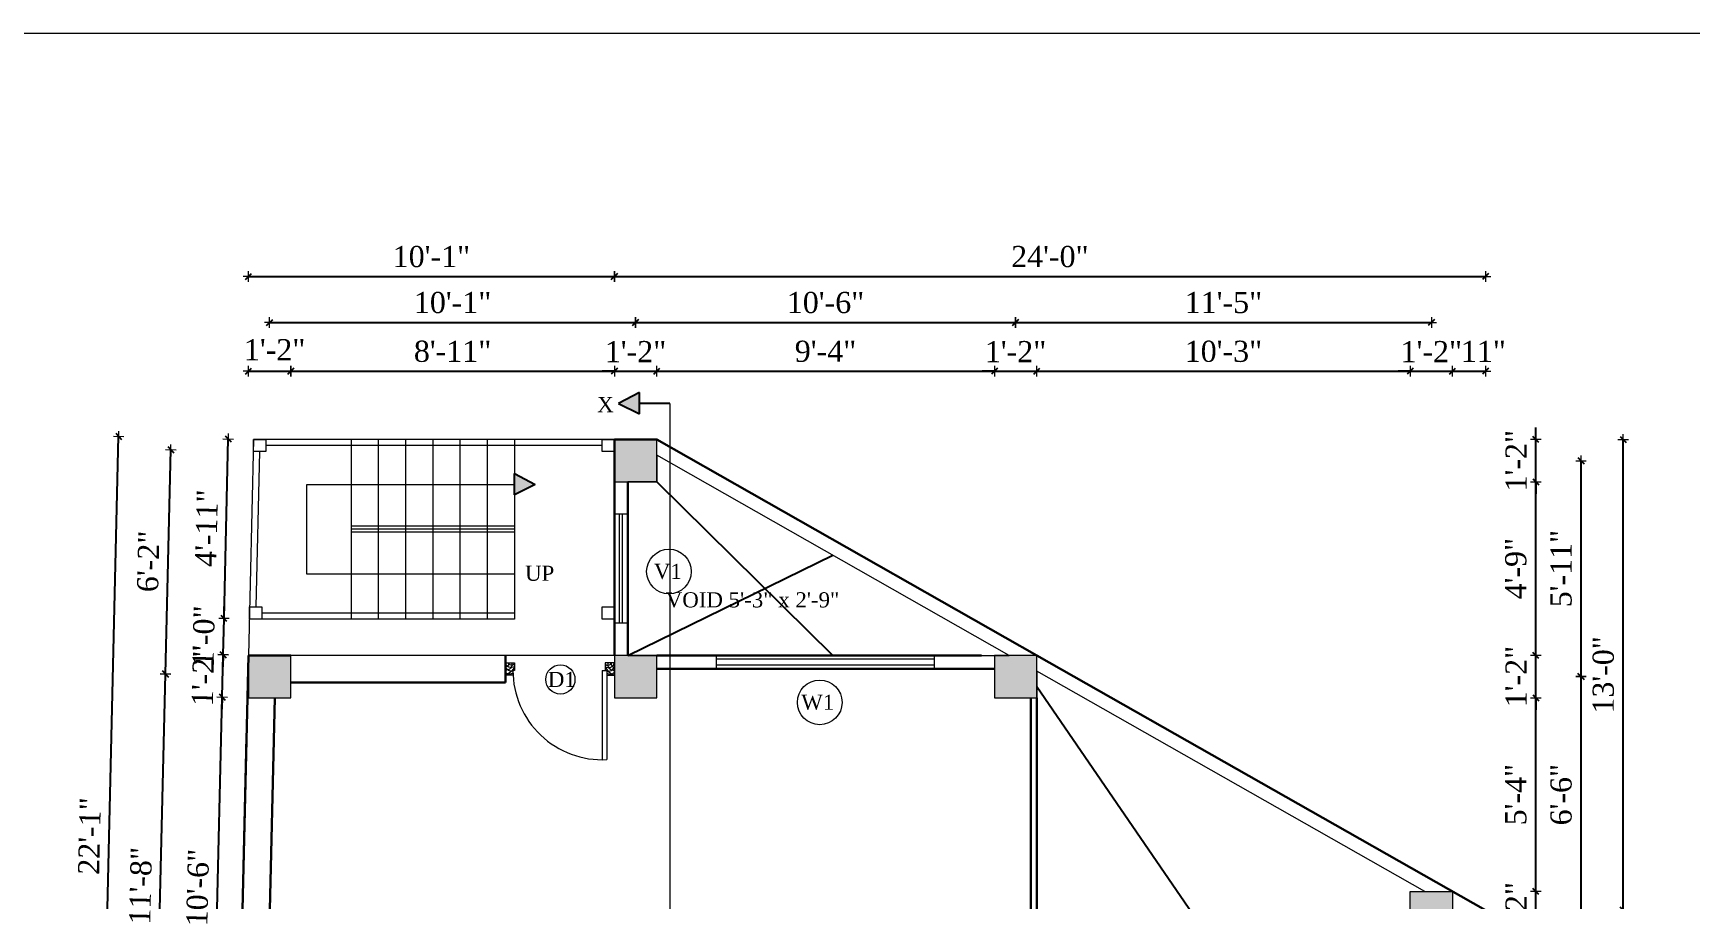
# Model space of a CAD drawing. Header units: inches. Extents: x 151827 to 346502, y -56182 to -23217.
# Drawn here: x 157357 to 157904, y -26537 to -26250 of the extents above; entities that cross this region are included whole.
import ezdxf

# ---------------------------------------------------------------- set-up
doc = ezdxf.new("R2010")
doc.units = ezdxf.units.IN
doc.header["$LTSCALE"] = 5
doc.header["$MEASUREMENT"] = 0
for name, color, linetype, lineweight in [('A-WALL', 7, 'Continuous', 9), ('Dimension', 7, 'Continuous', 18), ('DOOR', 62, 'Continuous', 0), ('Dw', 2, 'Continuous', 18), ('ele1', 21, 'Continuous', 20)]:
    doc.layers.add(name, color=color, linetype=linetype, lineweight=lineweight)
doc.layers.add('dim line', color=7, linetype='Continuous', lineweight=15, true_color=0xfab2b2)
doc.layers.add('TEXT', color=6, linetype='Continuous')
doc.layers.add('WALL', color=7, linetype='Continuous')
doc.styles.add('ordinary', font='times.ttf')
doc.dimstyles.new('Copy of 96', dxfattribs={"dimtxt": 7, "dimasz": 4, "dimexe": 0.5, "dimexo": 0.5, "dimgap": 3, "dimtad": 1, "dimdec": 1, "dimzin": 11, "dimdsep": 46, "dimlunit": 4, "dimtxsty": 'ordinary', "dimblk": 'OBLIQUE', "dimcen": 0.09, "dimse1": 1, "dimse2": 1, "dimclrt": 6, "dimazin": 0, "dimtfac": 1, "dimtdec": 1, "dimtix": 1, "dimtmove": 2, "dimatfit": 3, "dimldrblk": 'leader', "dimfxl": 0.5, "dimfxlon": 1, "dimtolj": 1, "dimtzin": 0, "dimarcsym": 0})

# ---------------------------------------------------------------- blocks, each defined once
blk = doc.blocks.new('oblique')
at = {"color": 0, "lineweight": -2}
blk.add_line((0.25, 0.25), (-0.25, -0.25), dxfattribs=at)
at = {"layer": 'dim line', "lineweight": 9}
for p, q in [((-0.4375, 0), (0.4375, 0)), ((0, 0.4375), (0, -0.4375))]:
    blk.add_line(p, q, dxfattribs=at)
blk = doc.blocks.new('*D536')
at = {"layer": 'A-WALL', "color": 0, "lineweight": -2, "ltscale": 5, "transparency": 16777216}
for p, q in [((157853.15, -26533.88), (157853.15, -26529.88)), ((157853.15, -26547.88), (157853.15, -26533.88)), ((157853.15, -26547.88), (157853.15, -26551.88))]:
    blk.add_line(p, q, dxfattribs=at)
at = {"layer": 'Defpoints', "color": 0, "ltscale": 5, "transparency": 16777216}
for p in [(157825.66, -26533.88), (157853.15, -26533.88), (157825.66, -26547.88)]:
    blk.add_point(p, dxfattribs=at)
at = {"layer": 'A-WALL', "color": 0, "lineweight": -2, "ltscale": 5, "transparency": 16777216, "xscale": 4, "yscale": 4, "zscale": 4}
for p, rotation in [((157853.15, -26533.88), 270), ((157853.15, -26547.88), 90)]:
    blk.add_blockref('oblique', p, dxfattribs=dict(at, rotation=rotation))
at = {"layer": 'A-WALL', "color": 6, "ltscale": 5, "transparency": 16777216, "insert": (157846.65, -26540.88), "char_height": 7, "attachment_point": 5, "rotation": 90, "style": 'ordinary'}
blk.add_mtext('\\A1;1\'-2"', dxfattribs=at)
blk = doc.blocks.new('_OBLIQUE')
at = {"color": 0, "linetype": 'ByBlock'}
blk.add_line((-0.5, -0.5), (0.5, 0.5), dxfattribs=at)
blk = doc.blocks.new('leader')
at = {"layer": 'Dimension'}
for p, q in [((0, -4.33), (0, 4.33)), ((-4.42, 0), (4.42, 0))]:
    blk.add_line(p, q, dxfattribs=at)
blk = doc.blocks.new('*D537')
at = {"layer": 'A-WALL', "color": 0, "lineweight": -2, "ltscale": 5, "transparency": 16777216}
blk.add_line((157853.15, -26533.88), (157853.15, -26469.78), dxfattribs=at)
at = {"layer": 'Defpoints', "color": 0, "ltscale": 5, "transparency": 16777216}
for p in [(157688.28, -26469.78), (157853.15, -26469.78), (157825.66, -26533.88)]:
    blk.add_point(p, dxfattribs=at)
at = {"layer": 'A-WALL', "color": 0, "lineweight": -2, "ltscale": 5, "transparency": 16777216, "xscale": 4, "yscale": 4, "zscale": 4}
for p, rotation in [((157853.15, -26469.78), 90), ((157853.15, -26533.88), 270)]:
    blk.add_blockref('oblique', p, dxfattribs=dict(at, rotation=rotation))
at = {"layer": 'A-WALL', "color": 6, "ltscale": 5, "transparency": 16777216, "insert": (157846.59, -26501.83), "char_height": 7, "attachment_point": 5, "rotation": 90, "style": 'ordinary'}
blk.add_mtext('\\A1;5\'-4"', dxfattribs=at)
blk = doc.blocks.new('*D538')
at = {"layer": 'A-WALL', "color": 0, "lineweight": -2, "ltscale": 5, "transparency": 16777216}
for p, q in [((157853.15, -26455.78), (157853.15, -26451.78)), ((157853.15, -26469.78), (157853.15, -26455.78)), ((157853.15, -26469.78), (157853.15, -26473.78))]:
    blk.add_line(p, q, dxfattribs=at)
at = {"layer": 'Defpoints', "color": 0, "ltscale": 5, "transparency": 16777216}
for p in [(157688.28, -26455.78), (157853.15, -26455.78), (157688.28, -26469.78)]:
    blk.add_point(p, dxfattribs=at)
at = {"layer": 'A-WALL', "color": 0, "lineweight": -2, "ltscale": 5, "transparency": 16777216, "xscale": 4, "yscale": 4, "zscale": 4}
for p, rotation in [((157853.15, -26455.78), 270), ((157853.15, -26469.78), 90)]:
    blk.add_blockref('oblique', p, dxfattribs=dict(at, rotation=rotation))
at = {"layer": 'A-WALL', "color": 6, "ltscale": 5, "transparency": 16777216, "insert": (157846.65, -26462.78), "char_height": 7, "attachment_point": 5, "rotation": 90, "style": 'ordinary'}
blk.add_mtext('\\A1;1\'-2"', dxfattribs=at)
blk = doc.blocks.new('*D539')
at = {"layer": 'A-WALL', "color": 0, "lineweight": -2, "ltscale": 5, "transparency": 16777216}
blk.add_line((157853.15, -26455.78), (157853.15, -26398.4), dxfattribs=at)
at = {"layer": 'Defpoints', "color": 0, "ltscale": 5, "transparency": 16777216}
for p in [(157562.71, -26398.4), (157853.15, -26398.4), (157688.28, -26455.78)]:
    blk.add_point(p, dxfattribs=at)
at = {"layer": 'A-WALL', "color": 0, "lineweight": -2, "ltscale": 5, "transparency": 16777216, "xscale": 4, "yscale": 4, "zscale": 4}
for p, rotation in [((157853.15, -26398.4), 90), ((157853.15, -26455.78), 270)]:
    blk.add_blockref('oblique', p, dxfattribs=dict(at, rotation=rotation))
at = {"layer": 'A-WALL', "color": 6, "ltscale": 5, "transparency": 16777216, "insert": (157846.58, -26427.09), "char_height": 7, "attachment_point": 5, "rotation": 90, "style": 'ordinary'}
blk.add_mtext('\\A1;4\'-9"', dxfattribs=at)
blk = doc.blocks.new('*D540')
at = {"layer": 'A-WALL', "color": 0, "lineweight": -2, "ltscale": 5, "transparency": 16777216}
for p, q in [((157853.15, -26384.4), (157853.15, -26380.4)), ((157853.15, -26398.4), (157853.15, -26384.4)), ((157853.15, -26398.4), (157853.15, -26402.4))]:
    blk.add_line(p, q, dxfattribs=at)
at = {"layer": 'Defpoints', "color": 0, "ltscale": 5, "transparency": 16777216}
for p in [(157562.71, -26384.4), (157853.15, -26384.4), (157562.71, -26398.4)]:
    blk.add_point(p, dxfattribs=at)
at = {"layer": 'A-WALL', "color": 0, "lineweight": -2, "ltscale": 5, "transparency": 16777216, "xscale": 4, "yscale": 4, "zscale": 4}
for p, rotation in [((157853.15, -26384.4), 270), ((157853.15, -26398.4), 90)]:
    blk.add_blockref('oblique', p, dxfattribs=dict(at, rotation=rotation))
at = {"layer": 'A-WALL', "color": 6, "ltscale": 5, "transparency": 16777216, "insert": (157846.65, -26391.4), "char_height": 7, "attachment_point": 5, "rotation": 90, "style": 'ordinary'}
blk.add_mtext('\\A1;1\'-2"', dxfattribs=at)
blk = doc.blocks.new('*D542')
at = {"layer": 'A-WALL', "color": 0, "lineweight": -2, "ltscale": 5, "transparency": 16777216}
blk.add_line((157868.11, -26540.88), (157868.11, -26462.78), dxfattribs=at)
at = {"layer": 'Defpoints', "color": 0, "ltscale": 5, "transparency": 16777216}
for p in [(157681.28, -26462.78), (157868.11, -26462.78), (157818.66, -26540.88)]:
    blk.add_point(p, dxfattribs=at)
at = {"layer": 'A-WALL', "color": 0, "lineweight": -2, "ltscale": 5, "transparency": 16777216, "xscale": 4, "yscale": 4, "zscale": 4}
for p, rotation in [((157868.11, -26462.78), 90), ((157868.11, -26540.88), 270)]:
    blk.add_blockref('oblique', p, dxfattribs=dict(at, rotation=rotation))
at = {"layer": 'A-WALL', "color": 6, "ltscale": 5, "transparency": 16777216, "insert": (157861.55, -26501.83), "char_height": 7, "attachment_point": 5, "rotation": 90, "style": 'ordinary'}
blk.add_mtext('\\A1;6\'-6"', dxfattribs=at)
blk = doc.blocks.new('*D543')
at = {"layer": 'A-WALL', "color": 0, "lineweight": -2, "ltscale": 5, "transparency": 16777216}
blk.add_line((157868.11, -26462.78), (157868.11, -26391.4), dxfattribs=at)
at = {"layer": 'Defpoints', "color": 0, "ltscale": 5, "transparency": 16777216}
for p in [(157555.71, -26391.4), (157868.11, -26391.4), (157681.28, -26462.78)]:
    blk.add_point(p, dxfattribs=at)
at = {"layer": 'A-WALL', "color": 0, "lineweight": -2, "ltscale": 5, "transparency": 16777216, "xscale": 4, "yscale": 4, "zscale": 4}
for p, rotation in [((157868.11, -26391.4), 90), ((157868.11, -26462.78), 270)]:
    blk.add_blockref('oblique', p, dxfattribs=dict(at, rotation=rotation))
at = {"layer": 'A-WALL', "color": 6, "ltscale": 5, "transparency": 16777216, "insert": (157861.55, -26427.09), "char_height": 7, "attachment_point": 5, "rotation": 90, "style": 'ordinary'}
blk.add_mtext('\\A1;5\'-11"', dxfattribs=at)
blk = doc.blocks.new('*D545')
at = {"layer": 'A-WALL', "color": 0, "lineweight": -2, "ltscale": 5, "transparency": 16777216}
blk.add_line((157882.06, -26540.06), (157882.06, -26384.4), dxfattribs=at)
at = {"layer": 'Defpoints', "color": 0, "ltscale": 5, "transparency": 16777216}
for p in [(157562.71, -26384.4), (157882.06, -26384.4), (157836.52, -26540.06)]:
    blk.add_point(p, dxfattribs=at)
at = {"layer": 'A-WALL', "color": 0, "lineweight": -2, "ltscale": 5, "transparency": 16777216, "xscale": 4, "yscale": 4, "zscale": 4}
for p, rotation in [((157882.06, -26384.4), 90), ((157882.06, -26540.06), 270)]:
    blk.add_blockref('oblique', p, dxfattribs=dict(at, rotation=rotation))
at = {"layer": 'A-WALL', "color": 6, "ltscale": 5, "transparency": 16777216, "insert": (157875.5, -26462.23), "char_height": 7, "attachment_point": 5, "rotation": 90, "style": 'ordinary'}
blk.add_mtext('\\A1;13\'-0"', dxfattribs=at)
blk = doc.blocks.new('*D597')
at = {"layer": 'A-WALL', "color": 0, "lineweight": -2, "ltscale": 5, "transparency": 16777216}
blk.add_line((157416.13, -26595.86), (157419.13, -26469.57), dxfattribs=at)
at = {"layer": 'Defpoints', "color": 0, "ltscale": 5, "transparency": 16777216}
for p in [(157419.13, -26469.57), (157427.82, -26469.78), (157424.5, -26596.06)]:
    blk.add_point(p, dxfattribs=at)
at = {"layer": 'A-WALL', "color": 0, "lineweight": -2, "ltscale": 5, "transparency": 16777216, "xscale": 4, "yscale": 4, "zscale": 4}
for p, rotation in [((157419.13, -26469.57), 88.64238169298139), ((157416.13, -26595.86), 268.6423816929814)]:
    blk.add_blockref('oblique', p, dxfattribs=dict(at, rotation=rotation))
at = {"layer": 'A-WALL', "color": 6, "ltscale": 5, "transparency": 16777216, "insert": (157411.07, -26532.56), "char_height": 7, "attachment_point": 5, "rotation": 88.6424, "style": 'ordinary'}
blk.add_mtext('\\A1;10\'-6"', dxfattribs=at)
blk = doc.blocks.new('*D598')
at = {"layer": 'A-WALL', "color": 0, "lineweight": -2, "ltscale": 5, "transparency": 16777216}
for p, q in [((157419.46, -26455.58), (157419.55, -26451.58)), ((157419.13, -26469.57), (157419.46, -26455.58)), ((157419.13, -26469.57), (157419.03, -26473.57))]:
    blk.add_line(p, q, dxfattribs=at)
at = {"layer": 'Defpoints', "color": 0, "ltscale": 5, "transparency": 16777216}
for p in [(157419.46, -26455.58), (157427.82, -26455.78), (157427.82, -26469.78)]:
    blk.add_point(p, dxfattribs=at)
at = {"layer": 'A-WALL', "color": 0, "lineweight": -2, "ltscale": 5, "transparency": 16777216, "xscale": 4, "yscale": 4, "zscale": 4}
for p, rotation in [((157419.46, -26455.58), 268.6423816929814), ((157419.13, -26469.57), 88.64238169298143)]:
    blk.add_blockref('oblique', p, dxfattribs=dict(at, rotation=rotation))
at = {"layer": 'A-WALL', "color": 6, "ltscale": 5, "transparency": 16777216, "insert": (157412.79, -26462.42), "char_height": 7, "attachment_point": 5, "rotation": 88.6424, "style": 'ordinary'}
blk.add_mtext('\\A1;1\'-2"', dxfattribs=at)
blk = doc.blocks.new('*D546')
at = {"layer": 'A-WALL', "color": 0, "lineweight": -2, "ltscale": 5, "transparency": 16777216}
blk.add_line((157397.1, -26602.25), (157400.42, -26461.96), dxfattribs=at)
at = {"layer": 'Defpoints', "color": 0, "ltscale": 5, "transparency": 16777216}
for p in [(157400.42, -26461.96), (157434.82, -26462.78), (157431.5, -26603.06)]:
    blk.add_point(p, dxfattribs=at)
at = {"layer": 'A-WALL', "color": 0, "lineweight": -2, "ltscale": 5, "transparency": 16777216, "xscale": 4, "yscale": 4, "zscale": 4}
for p, rotation in [((157400.42, -26461.96), 88.64238169299772), ((157397.1, -26602.25), 268.6423816929977)]:
    blk.add_blockref('oblique', p, dxfattribs=dict(at, rotation=rotation))
at = {"layer": 'A-WALL', "color": 6, "ltscale": 5, "transparency": 16777216, "insert": (157392.2, -26531.95), "char_height": 7, "attachment_point": 5, "rotation": 88.6424, "style": 'ordinary'}
blk.add_mtext('\\A1;11\'-8"', dxfattribs=at)
blk = doc.blocks.new('*D547')
at = {"layer": 'A-WALL', "color": 0, "lineweight": -2, "ltscale": 5, "transparency": 16777216}
for p, q in [((157419.46, -26455.58), (157419.74, -26443.58)), ((157419.74, -26443.58), (157419.84, -26439.58)), ((157419.46, -26455.58), (157419.36, -26459.58))]:
    blk.add_line(p, q, dxfattribs=at)
at = {"layer": 'Defpoints', "color": 0, "ltscale": 5, "transparency": 16777216}
for p in [(157419.74, -26443.58), (157428.11, -26443.78), (157427.82, -26455.78)]:
    blk.add_point(p, dxfattribs=at)
at = {"layer": 'A-WALL', "color": 0, "lineweight": -2, "ltscale": 5, "transparency": 16777216, "xscale": 4, "yscale": 4, "zscale": 4}
for p, rotation in [((157419.74, -26443.58), 268.6423816929814), ((157419.46, -26455.58), 88.64238169298143)]:
    blk.add_blockref('oblique', p, dxfattribs=dict(at, rotation=rotation))
at = {"layer": 'A-WALL', "color": 6, "ltscale": 5, "transparency": 16777216, "insert": (157413.04, -26449.43), "char_height": 7, "attachment_point": 5, "rotation": 88.6424, "style": 'ordinary'}
blk.add_mtext('\\A1;1\'-0"', dxfattribs=at)
blk = doc.blocks.new('*D548')
at = {"layer": 'A-WALL', "color": 0, "lineweight": -2, "ltscale": 5, "transparency": 16777216}
blk.add_line((157400.42, -26461.96), (157402.18, -26387.76), dxfattribs=at)
at = {"layer": 'Defpoints', "color": 0, "ltscale": 5, "transparency": 16777216}
for p in [(157402.18, -26387.76), (157555.71, -26391.4), (157434.82, -26462.78)]:
    blk.add_point(p, dxfattribs=at)
at = {"layer": 'A-WALL', "color": 0, "lineweight": -2, "ltscale": 5, "transparency": 16777216, "xscale": 4, "yscale": 4, "zscale": 4}
for p, rotation in [((157402.18, -26387.76), 88.64238169298139), ((157400.42, -26461.96), 268.6423816929814)]:
    blk.add_blockref('oblique', p, dxfattribs=dict(at, rotation=rotation))
at = {"layer": 'A-WALL', "color": 6, "ltscale": 5, "transparency": 16777216, "insert": (157394.74, -26424.71), "char_height": 7, "attachment_point": 5, "rotation": 88.6424, "style": 'ordinary'}
blk.add_mtext('\\A1;6\'-2"', dxfattribs=at)
blk = doc.blocks.new('*D549')
at = {"layer": 'A-WALL', "color": 0, "lineweight": -2, "ltscale": 5, "transparency": 16777216}
blk.add_line((157378.64, -26648.01), (157384.92, -26383.34), dxfattribs=at)
at = {"layer": 'Defpoints', "color": 0, "ltscale": 5, "transparency": 16777216}
for p in [(157384.92, -26383.34), (157429.52, -26384.4), (157423.24, -26649.06)]:
    blk.add_point(p, dxfattribs=at)
at = {"layer": 'A-WALL', "color": 0, "lineweight": -2, "ltscale": 5, "transparency": 16777216, "xscale": 4, "yscale": 4, "zscale": 4}
for p, rotation in [((157384.92, -26383.34), 88.64238169298139), ((157378.64, -26648.01), 268.6423816929814)]:
    blk.add_blockref('oblique', p, dxfattribs=dict(at, rotation=rotation))
at = {"layer": 'A-WALL', "color": 6, "ltscale": 5, "transparency": 16777216, "insert": (157375.28, -26515.52), "char_height": 7, "attachment_point": 5, "rotation": 88.6424, "style": 'ordinary'}
blk.add_mtext('\\A1;22\'-1"', dxfattribs=at)
blk = doc.blocks.new('A$C27B36B59')
at = {"layer": 'DOOR'}
for p, q in [((0, 4), (0, 0)), ((2.5, 4), (0, 4)), ((0, 0), (3, 0)), ((2.5, 2.5), (2.5, 4)), ((3, 2.5), (2.5, 2.5)), ((3, 0), (3, 2.5))]:
    blk.add_line(p, q, dxfattribs=at)
for centre, radius, start, end in [((-1.4, -0.54), 4.75, 22.1411, 72.838), ((1.34, 2.09), 1.64, 45.138, 144.8948), ((2.21, 0.3), 2.49, 83.3149, 152.658), ((0.13, 0.37), 2.05, 349.4875, 93.6805), ((1.96, -0.47), 2.01, 58.7447, 166.495), ((-0.06, 0.32), 1.13, 343.542, 86.947), ((2.08, -0.4), 1.17, 38.2816, 160.1519)]:
    blk.add_arc(centre, radius, start, end, dxfattribs=at)
blk = doc.blocks.new('D2')
at = {"layer": 'DOOR'}
for p, q in [((74473.95, 24047.59), (74473.95, 24018.09)), ((74473.95, 24047.59), (74475.45, 24047.59)), ((74475.45, 24047.59), (74475.45, 24018.13))]:
    blk.add_line(p, q, dxfattribs=at)
blk.add_arc((74473.95, 24047.59), 29.5, 180, 272.9146, dxfattribs=at)
at = {"layer": 'DOOR', "xscale": -1, "rotation": 180}
blk.add_blockref('A$C27B36B59', (74441.95, 24050.09), dxfattribs=at)
at = {"layer": 'DOOR', "rotation": 180}
blk.add_blockref('A$C27B36B59', (74477.95, 24050.09), dxfattribs=at)
blk = doc.blocks.new('*D619')
at = {"layer": 'A-WALL', "color": 0, "lineweight": -2, "ltscale": 5, "transparency": 16777216}
blk.add_line((157419.74, -26443.58), (157421.15, -26384.2), dxfattribs=at)
at = {"layer": 'Defpoints', "color": 0, "ltscale": 5, "transparency": 16777216}
for p in [(157421.15, -26384.2), (157429.52, -26384.4, -72.71), (157428.11, -26443.78, -72.71)]:
    blk.add_point(p, dxfattribs=at)
at = {"layer": 'A-WALL', "color": 0, "lineweight": -2, "ltscale": 5, "transparency": 16777216, "xscale": 4, "yscale": 4, "zscale": 4}
for p, rotation in [((157421.15, -26384.2), 88.64238169298139), ((157419.74, -26443.58), 268.6423816929814)]:
    blk.add_blockref('oblique', p, dxfattribs=dict(at, rotation=rotation))
at = {"layer": 'A-WALL', "color": 6, "ltscale": 5, "transparency": 16777216, "insert": (157413.95, -26413.74), "char_height": 7, "attachment_point": 5, "rotation": 88.6424, "style": 'ordinary'}
blk.add_mtext('\\A1;4\'-11"', dxfattribs=at)
blk = doc.blocks.new('*D658')
at = {"layer": 'A-WALL', "color": 0, "lineweight": -2, "ltscale": 50, "transparency": 16777216}
blk.add_line((157427.82, -26361.84), (157441.82, -26361.84), dxfattribs=at)
at = {"layer": 'Defpoints', "color": 0, "ltscale": 50, "transparency": 16777216}
for p in [(157441.82, -26361.84), (157427.82, -26455.78), (157441.82, -26455.78)]:
    blk.add_point(p, dxfattribs=at)
at = {"layer": 'A-WALL', "color": 0, "lineweight": -2, "ltscale": 50, "transparency": 16777216, "xscale": 4, "yscale": 4, "zscale": 4, "rotation": 180}
blk.add_blockref('oblique', (157427.82, -26361.84), dxfattribs=at)
at = {"layer": 'A-WALL', "color": 0, "lineweight": -2, "ltscale": 50, "transparency": 16777216, "xscale": 4, "yscale": 4, "zscale": 4}
blk.add_blockref('oblique', (157441.82, -26361.84), dxfattribs=at)
at = {"layer": 'A-WALL', "color": 6, "ltscale": 50, "transparency": 16777216, "insert": (157436.47, -26354.7), "char_height": 7, "attachment_point": 5, "style": 'ordinary'}
blk.add_mtext('\\A1;1\'-2"', dxfattribs=at)
blk = doc.blocks.new('*D659')
at = {"layer": 'A-WALL', "color": 0, "lineweight": -2, "ltscale": 5, "transparency": 16777216}
blk.add_line((157441.82, -26361.84), (157548.71, -26361.84), dxfattribs=at)
at = {"layer": 'Defpoints', "color": 0, "ltscale": 5, "transparency": 16777216}
for p in [(157548.71, -26361.84), (157548.71, -26384.4), (157441.82, -26455.78)]:
    blk.add_point(p, dxfattribs=at)
at = {"layer": 'A-WALL', "color": 0, "lineweight": -2, "ltscale": 5, "transparency": 16777216, "xscale": 4, "yscale": 4, "zscale": 4, "rotation": 180}
blk.add_blockref('oblique', (157441.82, -26361.84), dxfattribs=at)
at = {"layer": 'A-WALL', "color": 0, "lineweight": -2, "ltscale": 5, "transparency": 16777216, "xscale": 4, "yscale": 4, "zscale": 4}
blk.add_blockref('oblique', (157548.71, -26361.84), dxfattribs=at)
at = {"layer": 'A-WALL', "color": 6, "ltscale": 5, "transparency": 16777216, "insert": (157495.27, -26355.28), "char_height": 7, "attachment_point": 5, "style": 'ordinary'}
blk.add_mtext('\\A1;8\'-11"', dxfattribs=at)
blk = doc.blocks.new('*D660')
at = {"layer": 'A-WALL', "color": 0, "lineweight": -2, "ltscale": 5, "transparency": 16777216}
for p, q in [((157548.71, -26361.84), (157544.71, -26361.84)), ((157548.71, -26361.84), (157562.71, -26361.84)), ((157562.71, -26361.84), (157566.71, -26361.84))]:
    blk.add_line(p, q, dxfattribs=at)
at = {"layer": 'Defpoints', "color": 0, "ltscale": 5, "transparency": 16777216}
for p in [(157562.71, -26361.84), (157548.71, -26384.4), (157562.71, -26384.4)]:
    blk.add_point(p, dxfattribs=at)
at = {"layer": 'A-WALL', "color": 0, "lineweight": -2, "ltscale": 5, "transparency": 16777216, "xscale": 4, "yscale": 4, "zscale": 4}
blk.add_blockref('oblique', (157548.71, -26361.84), dxfattribs=at)
at = {"layer": 'A-WALL', "color": 0, "lineweight": -2, "ltscale": 5, "transparency": 16777216, "xscale": 4, "yscale": 4, "zscale": 4, "rotation": 180}
blk.add_blockref('oblique', (157562.71, -26361.84), dxfattribs=at)
at = {"layer": 'A-WALL', "color": 6, "ltscale": 5, "transparency": 16777216, "insert": (157555.71, -26355.34), "char_height": 7, "attachment_point": 5, "style": 'ordinary'}
blk.add_mtext('\\A1;1\'-2"', dxfattribs=at)
blk = doc.blocks.new('*D661')
at = {"layer": 'A-WALL', "color": 0, "lineweight": -2, "ltscale": 5, "transparency": 16777216}
blk.add_line((157562.71, -26361.84), (157674.28, -26361.84), dxfattribs=at)
at = {"layer": 'Defpoints', "color": 0, "ltscale": 5, "transparency": 16777216}
for p in [(157674.28, -26361.84), (157562.71, -26384.4), (157674.28, -26455.78)]:
    blk.add_point(p, dxfattribs=at)
at = {"layer": 'A-WALL', "color": 0, "lineweight": -2, "ltscale": 5, "transparency": 16777216, "xscale": 4, "yscale": 4, "zscale": 4, "rotation": 180}
blk.add_blockref('oblique', (157562.71, -26361.84), dxfattribs=at)
at = {"layer": 'A-WALL', "color": 0, "lineweight": -2, "ltscale": 5, "transparency": 16777216, "xscale": 4, "yscale": 4, "zscale": 4}
blk.add_blockref('oblique', (157674.28, -26361.84), dxfattribs=at)
at = {"layer": 'A-WALL', "color": 6, "ltscale": 5, "transparency": 16777216, "insert": (157618.49, -26355.27), "char_height": 7, "attachment_point": 5, "style": 'ordinary'}
blk.add_mtext('\\A1;9\'-4"', dxfattribs=at)
blk = doc.blocks.new('*D662')
at = {"layer": 'A-WALL', "color": 0, "lineweight": -2, "ltscale": 5, "transparency": 16777216}
for p, q in [((157674.28, -26361.84), (157670.28, -26361.84)), ((157674.28, -26361.84), (157688.28, -26361.84)), ((157688.28, -26361.84), (157692.28, -26361.84))]:
    blk.add_line(p, q, dxfattribs=at)
at = {"layer": 'Defpoints', "color": 0, "ltscale": 5, "transparency": 16777216}
for p in [(157688.28, -26361.84), (157674.28, -26455.78), (157688.28, -26455.78)]:
    blk.add_point(p, dxfattribs=at)
at = {"layer": 'A-WALL', "color": 0, "lineweight": -2, "ltscale": 5, "transparency": 16777216, "xscale": 4, "yscale": 4, "zscale": 4}
blk.add_blockref('oblique', (157674.28, -26361.84), dxfattribs=at)
at = {"layer": 'A-WALL', "color": 0, "lineweight": -2, "ltscale": 5, "transparency": 16777216, "xscale": 4, "yscale": 4, "zscale": 4, "rotation": 180}
blk.add_blockref('oblique', (157688.28, -26361.84), dxfattribs=at)
at = {"layer": 'A-WALL', "color": 6, "ltscale": 5, "transparency": 16777216, "insert": (157681.28, -26355.34), "char_height": 7, "attachment_point": 5, "style": 'ordinary'}
blk.add_mtext('\\A1;1\'-2"', dxfattribs=at)
blk = doc.blocks.new('*D663')
at = {"layer": 'A-WALL', "color": 0, "lineweight": -2, "ltscale": 5, "transparency": 16777216}
blk.add_line((157688.28, -26361.84), (157811.66, -26361.84), dxfattribs=at)
at = {"layer": 'Defpoints', "color": 0, "ltscale": 5, "transparency": 16777216}
for p in [(157811.66, -26361.84), (157688.28, -26455.78), (157811.66, -26533.88)]:
    blk.add_point(p, dxfattribs=at)
at = {"layer": 'A-WALL', "color": 0, "lineweight": -2, "ltscale": 5, "transparency": 16777216, "xscale": 4, "yscale": 4, "zscale": 4, "rotation": 180}
blk.add_blockref('oblique', (157688.28, -26361.84), dxfattribs=at)
at = {"layer": 'A-WALL', "color": 0, "lineweight": -2, "ltscale": 5, "transparency": 16777216, "xscale": 4, "yscale": 4, "zscale": 4}
blk.add_blockref('oblique', (157811.66, -26361.84), dxfattribs=at)
at = {"layer": 'A-WALL', "color": 6, "ltscale": 5, "transparency": 16777216, "insert": (157749.97, -26355.28), "char_height": 7, "attachment_point": 5, "style": 'ordinary'}
blk.add_mtext('\\A1;10\'-3"', dxfattribs=at)
blk = doc.blocks.new('*D664')
at = {"layer": 'A-WALL', "color": 0, "lineweight": -2, "ltscale": 5, "transparency": 16777216}
for p, q in [((157811.66, -26361.84), (157807.66, -26361.84)), ((157811.66, -26361.84), (157825.66, -26361.84)), ((157825.66, -26361.84), (157829.66, -26361.84))]:
    blk.add_line(p, q, dxfattribs=at)
at = {"layer": 'Defpoints', "color": 0, "ltscale": 5, "transparency": 16777216}
for p in [(157825.66, -26361.84), (157811.66, -26533.88), (157825.66, -26533.88)]:
    blk.add_point(p, dxfattribs=at)
at = {"layer": 'A-WALL', "color": 0, "lineweight": -2, "ltscale": 5, "transparency": 16777216, "xscale": 4, "yscale": 4, "zscale": 4}
blk.add_blockref('oblique', (157811.66, -26361.84), dxfattribs=at)
at = {"layer": 'A-WALL', "color": 0, "lineweight": -2, "ltscale": 5, "transparency": 16777216, "xscale": 4, "yscale": 4, "zscale": 4, "rotation": 180}
blk.add_blockref('oblique', (157825.66, -26361.84), dxfattribs=at)
at = {"layer": 'A-WALL', "color": 6, "ltscale": 5, "transparency": 16777216, "insert": (157818.66, -26355.34), "char_height": 7, "attachment_point": 5, "style": 'ordinary'}
blk.add_mtext('\\A1;1\'-2"', dxfattribs=at)
blk = doc.blocks.new('*D665')
at = {"layer": 'A-WALL', "color": 0, "lineweight": -2, "ltscale": 5, "transparency": 16777216}
blk.add_line((157825.66, -26361.84), (157836.52, -26361.84), dxfattribs=at)
at = {"layer": 'Defpoints', "color": 0, "ltscale": 5, "transparency": 16777216}
for p in [(157836.52, -26361.84), (157825.66, -26533.88), (157836.52, -26540.06)]:
    blk.add_point(p, dxfattribs=at)
at = {"layer": 'A-WALL', "color": 0, "lineweight": -2, "ltscale": 5, "transparency": 16777216, "xscale": 4, "yscale": 4, "zscale": 4, "rotation": 180}
blk.add_blockref('oblique', (157825.66, -26361.84), dxfattribs=at)
at = {"layer": 'A-WALL', "color": 0, "lineweight": -2, "ltscale": 5, "transparency": 16777216, "xscale": 4, "yscale": 4, "zscale": 4}
blk.add_blockref('oblique', (157836.52, -26361.84), dxfattribs=at)
at = {"layer": 'A-WALL', "color": 6, "ltscale": 5, "transparency": 16777216, "insert": (157835.85, -26355.26), "char_height": 7, "attachment_point": 5, "style": 'ordinary'}
blk.add_mtext('\\A1;11"', dxfattribs=at)
blk = doc.blocks.new('*D666')
at = {"layer": 'A-WALL', "color": 0, "lineweight": -2, "ltscale": 5, "transparency": 16777216}
blk.add_line((157434.82, -26345.71), (157555.71, -26345.71), dxfattribs=at)
at = {"layer": 'Defpoints', "color": 0, "ltscale": 5, "transparency": 16777216}
for p in [(157555.71, -26345.71), (157434.82, -26462.78), (157555.71, -26462.78)]:
    blk.add_point(p, dxfattribs=at)
at = {"layer": 'A-WALL', "color": 0, "lineweight": -2, "ltscale": 5, "transparency": 16777216, "xscale": 4, "yscale": 4, "zscale": 4, "rotation": 180}
blk.add_blockref('oblique', (157434.82, -26345.71), dxfattribs=at)
at = {"layer": 'A-WALL', "color": 0, "lineweight": -2, "ltscale": 5, "transparency": 16777216, "xscale": 4, "yscale": 4, "zscale": 4}
blk.add_blockref('oblique', (157555.71, -26345.71), dxfattribs=at)
at = {"layer": 'A-WALL', "color": 6, "ltscale": 5, "transparency": 16777216, "insert": (157495.27, -26339.15), "char_height": 7, "attachment_point": 5, "style": 'ordinary'}
blk.add_mtext('\\A1;10\'-1"', dxfattribs=at)
blk = doc.blocks.new('*D667')
at = {"layer": 'A-WALL', "color": 0, "lineweight": -2, "ltscale": 5, "transparency": 16777216}
blk.add_line((157555.71, -26345.71), (157681.28, -26345.71), dxfattribs=at)
at = {"layer": 'Defpoints', "color": 0, "ltscale": 5, "transparency": 16777216}
for p in [(157681.28, -26345.71), (157555.71, -26462.78), (157681.28, -26462.78)]:
    blk.add_point(p, dxfattribs=at)
at = {"layer": 'A-WALL', "color": 0, "lineweight": -2, "ltscale": 5, "transparency": 16777216, "xscale": 4, "yscale": 4, "zscale": 4, "rotation": 180}
blk.add_blockref('oblique', (157555.71, -26345.71), dxfattribs=at)
at = {"layer": 'A-WALL', "color": 0, "lineweight": -2, "ltscale": 5, "transparency": 16777216, "xscale": 4, "yscale": 4, "zscale": 4}
blk.add_blockref('oblique', (157681.28, -26345.71), dxfattribs=at)
at = {"layer": 'A-WALL', "color": 6, "ltscale": 5, "transparency": 16777216, "insert": (157618.49, -26339.15), "char_height": 7, "attachment_point": 5, "style": 'ordinary'}
blk.add_mtext('\\A1;10\'-6"', dxfattribs=at)
blk = doc.blocks.new('*D668')
at = {"layer": 'A-WALL', "color": 0, "lineweight": -2, "ltscale": 5, "transparency": 16777216}
blk.add_line((157681.28, -26345.71), (157818.66, -26345.71), dxfattribs=at)
at = {"layer": 'Defpoints', "color": 0, "ltscale": 5, "transparency": 16777216}
for p in [(157818.66, -26345.71), (157681.28, -26462.78), (157818.66, -26540.88)]:
    blk.add_point(p, dxfattribs=at)
at = {"layer": 'A-WALL', "color": 0, "lineweight": -2, "ltscale": 5, "transparency": 16777216, "xscale": 4, "yscale": 4, "zscale": 4, "rotation": 180}
blk.add_blockref('oblique', (157681.28, -26345.71), dxfattribs=at)
at = {"layer": 'A-WALL', "color": 0, "lineweight": -2, "ltscale": 5, "transparency": 16777216, "xscale": 4, "yscale": 4, "zscale": 4}
blk.add_blockref('oblique', (157818.66, -26345.71), dxfattribs=at)
at = {"layer": 'A-WALL', "color": 6, "ltscale": 5, "transparency": 16777216, "insert": (157749.97, -26339.15), "char_height": 7, "attachment_point": 5, "style": 'ordinary'}
blk.add_mtext('\\A1;11\'-5"', dxfattribs=at)
blk = doc.blocks.new('*D669')
at = {"layer": 'A-WALL', "color": 0, "lineweight": -2, "ltscale": 5, "transparency": 16777216}
blk.add_line((157427.82, -26330.51), (157548.71, -26330.51), dxfattribs=at)
at = {"layer": 'Defpoints', "color": 0, "ltscale": 5, "transparency": 16777216}
for p in [(157548.71, -26330.51), (157548.71, -26384.4), (157427.82, -26455.78)]:
    blk.add_point(p, dxfattribs=at)
at = {"layer": 'A-WALL', "color": 0, "lineweight": -2, "ltscale": 5, "transparency": 16777216, "xscale": 4, "yscale": 4, "zscale": 4, "rotation": 180}
blk.add_blockref('oblique', (157427.82, -26330.51), dxfattribs=at)
at = {"layer": 'A-WALL', "color": 0, "lineweight": -2, "ltscale": 5, "transparency": 16777216, "xscale": 4, "yscale": 4, "zscale": 4}
blk.add_blockref('oblique', (157548.71, -26330.51), dxfattribs=at)
at = {"layer": 'A-WALL', "color": 6, "ltscale": 5, "transparency": 16777216, "insert": (157488.27, -26323.95), "char_height": 7, "attachment_point": 5, "style": 'ordinary'}
blk.add_mtext('\\A1;10\'-1"', dxfattribs=at)
blk = doc.blocks.new('*D670')
at = {"layer": 'A-WALL', "color": 0, "lineweight": -2, "ltscale": 5, "transparency": 16777216}
blk.add_line((157548.71, -26330.51), (157836.52, -26330.51), dxfattribs=at)
at = {"layer": 'Defpoints', "color": 0, "ltscale": 5, "transparency": 16777216}
for p in [(157836.52, -26330.51), (157548.71, -26384.4), (157836.52, -26540.06)]:
    blk.add_point(p, dxfattribs=at)
at = {"layer": 'A-WALL', "color": 0, "lineweight": -2, "ltscale": 5, "transparency": 16777216, "xscale": 4, "yscale": 4, "zscale": 4, "rotation": 180}
blk.add_blockref('oblique', (157548.71, -26330.51), dxfattribs=at)
at = {"layer": 'A-WALL', "color": 0, "lineweight": -2, "ltscale": 5, "transparency": 16777216, "xscale": 4, "yscale": 4, "zscale": 4}
blk.add_blockref('oblique', (157836.52, -26330.51), dxfattribs=at)
at = {"layer": 'A-WALL', "color": 6, "ltscale": 5, "transparency": 16777216, "insert": (157692.62, -26323.95), "char_height": 7, "attachment_point": 5, "style": 'ordinary'}
blk.add_mtext('\\A1;24\'-0"', dxfattribs=at)

msp = doc.modelspace()

# ---------------------------------------------------------------- hatches: boundary and pattern name
at = {"ltscale": 5}
for points in [[(157557, -26375.92), (157557, -26368.91), (157550.11, -26372.5)], [(157515.71, -26402.67), (157515.71, -26395.66), (157522.6, -26399.24)]]:
    msp.add_hatch(color=256, dxfattribs=at).paths.add_polyline_path(points)
at = {"layer": 'WALL', "linetype": 'ByBlock', "ltscale": 5, "true_color": 0xf8991e}
h = msp.add_hatch(color=30, dxfattribs=at)
h.dxf.hatch_style = 1
h.paths.add_polyline_path([(157548.71, -26398.4), (157562.71, -26398.4), (157562.71, -26384.4), (157548.71, -26384.4)])
h = msp.add_hatch(color=30, dxfattribs=at)
h.dxf.hatch_style = 1
h.paths.add_polyline_path([(157427.82, -26469.78), (157441.82, -26469.78), (157441.82, -26455.78), (157427.82, -26455.78)])
h = msp.add_hatch(color=30, dxfattribs=at)
h.dxf.hatch_style = 1
h.paths.add_polyline_path([(157548.71, -26469.78), (157562.71, -26469.78), (157562.71, -26455.78), (157548.71, -26455.78)])
h = msp.add_hatch(color=30, dxfattribs=at)
h.dxf.hatch_style = 1
h.paths.add_polyline_path([(157688.28, -26469.78), (157688.28, -26455.78), (157674.28, -26455.78), (157674.28, -26469.78)])
h = msp.add_hatch(color=30, dxfattribs=at)
h.dxf.hatch_style = 1
h.paths.add_polyline_path([(157811.66, -26533.88), (157811.66, -26547.88), (157825.66, -26547.88), (157825.66, -26533.88)])

# ---------------------------------------------------------------- linework, layer by layer
at = {"ltscale": 5}
for p, q in [((157557, -26368.91, -72.71), (157550.11, -26372.5, -72.71)), ((157550.11, -26372.5, -72.71), (157557, -26375.92, -72.71)), ((157557, -26375.92, -72.71), (157557, -26368.91, -72.71)), ((157567.09, -26372.5, -72.71), (157557, -26372.5, -72.71)), ((157515.71, -26402.67, -72.71), (157515.71, -26395.66, -72.71)), ((157515.71, -26395.66, -72.71), (157522.6, -26399.24, -72.71)), ((157522.6, -26399.24, -72.71), (157515.71, -26402.67, -72.71))]:
    msp.add_line(p, q, dxfattribs=at)
at = {"layer": 'A-WALL', "ltscale": 5}
for p, q in [((157567.09, -26372.5, -72.71), (157567.09, -26661.06, -72.71)), ((157429.52, -26384.4, -72.71), (157427.82, -26455.78, -72.71)), ((157548.71, -26384.4, -72.71), (157429.52, -26384.4, -72.71)), ((157431.42, -26388.4, -72.71), (157430.2, -26439.78, -72.71)), ((157544.71, -26386.4, -72.71), (157433.52, -26386.4, -72.71)), ((157461.71, -26384.4, -72.71), (157461.71, -26443.78, -72.71)), ((157470.71, -26384.4, -72.71), (157470.71, -26443.78, -72.71)), ((157479.71, -26384.4, -72.71), (157479.71, -26443.78, -72.71)), ((157488.71, -26384.4, -72.71), (157488.71, -26443.78, -72.71)), ((157497.71, -26384.4, -72.71), (157497.71, -26443.78, -72.71)), ((157506.71, -26384.4, -72.71), (157506.71, -26443.78, -72.71)), ((157515.71, -26384.4, -72.71), (157515.71, -26414.09, -72.71)), ((157447.09, -26428.93, -72.71), (157447.09, -26399.24, -72.71)), ((157447.09, -26399.24, -72.71), (157515.71, -26399.24, -72.71)), ((157553.21, -26409.09, -72.71), (157548.71, -26409.09, -72.71)), ((157515.71, -26413.09, -72.71), (157461.71, -26413.09, -72.71)), ((157515.71, -26414.09, -72.71), (157461.71, -26414.09, -72.71)), ((157515.71, -26415.09, -72.71), (157461.71, -26415.09, -72.71)), ((157515.71, -26414.09, -72.71), (157515.71, -26443.78, -72.71)), ((157515.71, -26428.93, -72.71), (157447.09, -26428.93, -72.71)), ((157515.71, -26443.78, -72.71), (157428.11, -26443.78, -72.71)), ((157515.71, -26441.78, -72.71), (157432.2, -26441.78, -72.71)), ((157548.71, -26443.78, -72.71), (157544.71, -26443.78, -72.71)), ((157553.21, -26445.09, -72.71), (157548.71, -26445.09, -72.71)), ((157548.71, -26455.78, -72.71), (157427.82, -26455.78, -72.71)), ((157582.49, -26460.28, -72.71), (157582.49, -26455.78, -72.71)), ((157654.49, -26460.28, -72.71), (157654.49, -26455.78, -72.71))]:
    msp.add_line(p, q, dxfattribs=at)
at = {"layer": 'A-WALL', "lineweight": 30}
for p, q in [((157548.71, -26384.4, -72.71), (157548.71, -26455.78, -72.71)), ((157562.71, -26384.4, -72.71), (157548.71, -26384.4, -72.71)), ((157562.71, -26384.4, -72.71), (157688.28, -26455.78, -72.71)), ((157553.21, -26398.4, -72.71), (157553.21, -26455.78, -72.71)), ((157553.21, -26398.4, -72.71), (157553.21, -26455.78, -72.71)), ((157427.82, -26455.78, -72.71), (157424.17, -26610.06, -72.71)), ((157441.82, -26455.78, -72.71), (157427.82, -26455.78, -72.71)), ((157512.71, -26464.78, -72.71), (157512.71, -26455.78, -72.71)), ((157562.71, -26455.78, -72.71), (157670.07, -26455.78, -72.71)), ((157674.28, -26460.28, -72.71), (157562.71, -26460.28, -72.71)), ((157688.28, -26455.78, -72.71), (157836.52, -26540.06, -72.71)), ((157441.82, -26464.78, -72.71), (157512.71, -26464.78, -72.71)), ((157436.49, -26469.78, -72.71), (157433.5, -26596.06, -72.71)), ((157686.28, -26469.78, -72.71), (157686.28, -26596.56, -72.71)), ((157688.28, -26469.78, -72.71), (157688.28, -26596.56, -72.71)), ((157426.17, -26525.71, -72.71), (157427.19, -26482.72, -72.71))]:
    msp.add_line(p, q, dxfattribs=at)
at = {"layer": 'A-WALL', "ltscale": 5, "elevation": -72.71}
for points in [[(157429.52, -26384.4), (157433.52, -26384.4), (157433.52, -26388.4), (157429.52, -26388.4)], [(157544.71, -26384.4), (157548.71, -26384.4), (157548.71, -26388.4), (157544.71, -26388.4)], [(157548.71, -26398.4), (157562.71, -26398.4), (157562.71, -26384.4), (157548.71, -26384.4)], [(157562.71, -26389.57), (157562.71, -26398.4), (157553.21, -26398.4), (157553.21, -26419.78), (157553.21, -26455.78), (157562.71, -26455.78), (157679.17, -26455.78)], [(157428.2, -26439.78), (157432.2, -26439.78), (157432.2, -26443.78), (157428.2, -26443.78)], [(157544.71, -26439.78), (157548.71, -26439.78), (157548.71, -26443.78), (157544.71, -26443.78)], [(157427.82, -26469.78), (157441.82, -26469.78), (157441.82, -26455.78), (157427.82, -26455.78)], [(157548.71, -26469.78), (157562.71, -26469.78), (157562.71, -26455.78), (157548.71, -26455.78)], [(157674.28, -26469.78), (157688.28, -26469.78), (157688.28, -26455.78), (157674.28, -26455.78)], [(157811.66, -26533.88), (157825.66, -26533.88), (157825.66, -26547.88), (157811.66, -26547.88)]]:
    msp.add_lwpolyline(points, close=True, dxfattribs=at)
msp.add_lwpolyline([(157688.28, -26601.06), (157688.28, -26601.06), (157777.29, -26601.06), (157777.29, -26596.06), (157791.29, -26596.06), (157791.29, -26601.77), (157826.11, -26547.88), (157811.66, -26547.88), (157811.66, -26533.88), (157816.56, -26533.88), (157688.28, -26460.96), (157688.28, -26469.78)], dxfattribs=at)
at = {"layer": 'A-WALL', "ltscale": 5}
for centre, radius in [((157566.75, -26428.05, -72.71), 7.38), ((157530.89, -26463.73, -72.71), 4.82), ((157616.59, -26471.32, -72.71), 7.38)]:
    msp.add_circle(centre, radius, dxfattribs=at)
at = {"layer": 'Dw', "color": 3}
for p, q in [((157550.46, -26445.09, -72.71), (157550.46, -26409.09, -72.71)), ((157551.46, -26445.09, -72.71), (157551.46, -26409.09, -72.71)), ((157654.49, -26457.03, -72.71), (157582.49, -26457.03, -72.71)), ((157654.49, -26459.03, -72.71), (157582.49, -26459.03, -72.71))]:
    msp.add_line(p, q, dxfattribs=at)
at = {"layer": 'ele1', "elevation": -72.71}
msp.add_lwpolyline([(155380.93, -26250.03), (158465.9, -26250.03), (158465.9, -28405.37), (155380.93, -28405.37)], close=True, dxfattribs=at)
msp.add_lwpolyline([(155380.93, -26250.03), (158465.9, -26250.03), (158465.9, -28405.37), (155380.93, -28405.37)], close=True, dxfattribs=at)
at = {"layer": 'WALL', "color": 30, "linetype": 'ByBlock', "ltscale": 5, "true_color": 0xf8991e}
for p, q in [((157562.71, -26398.4, -72.71), (157620.94, -26455.78, -72.71)), ((157553.21, -26455.78, -72.71), (157620.94, -26422.68, -72.71)), ((157777.29, -26596.06, -72.71), (157688.28, -26466.13, -72.71))]:
    msp.add_line(p, q, dxfattribs=at)

# ---------------------------------------------------------------- block references
at = {"layer": 'WALL', "color": 2, "linetype": 'ByBlock'}
msp.add_blockref('D2', (83070.76, -50508.37, -72.71), dxfattribs=at)

# ---------------------------------------------------------------- texts
at = {"layer": 'TEXT', "style": 'ordinary'}
for s, p in [('X', (157543.04, -26375.37, -72.71)), ('UP', (157519.21, -26431.12, -72.71)), ('V1', (157561.79, -26430.49, -72.71)), ('VOID 5\'-3" x 2\'-9"', (157565.71, -26439.91, -72.71)), ('D1', (157526.76, -26466.22, -72.71)), ('W1', (157610.47, -26473.77, -72.71))]:
    msp.add_text(s, height=5, dxfattribs=at).set_placement(p)

# ---------------------------------------------------------------- dimensions: what is measured, and where the dimension line sits
at = {"layer": 'A-WALL', "ltscale": 5}
for base, p1, p2, picture, middle in [((157548.71, -26330.51, -72.71), (157427.82, -26455.78, -72.71), (157548.71, -26384.4, -72.71), '*D669', (157488.27, -26323.95, -72.71)), ((157836.52, -26330.51, -72.71), (157548.71, -26384.4, -72.71), (157836.52, -26540.06, -72.71), '*D670', (157692.62, -26323.95, -72.71)), ((157555.71, -26345.71, -72.71), (157434.82, -26462.78, -72.71), (157555.71, -26462.78, -72.71), '*D666', (157495.27, -26339.15, -72.71)), ((157681.28, -26345.71, -72.71), (157555.71, -26462.78, -72.71), (157681.28, -26462.78, -72.71), '*D667', (157618.49, -26339.15, -72.71)), ((157818.66, -26345.71, -72.71), (157681.28, -26462.78, -72.71), (157818.66, -26540.88, -72.71), '*D668', (157749.97, -26339.15, -72.71)), ((157548.71, -26361.84, -72.71), (157441.82, -26455.78, -72.71), (157548.71, -26384.4, -72.71), '*D659', (157495.27, -26355.28, -72.71)), ((157562.71, -26361.84, -72.71), (157548.71, -26384.4, -72.71), (157562.71, -26384.4, -72.71), '*D660', (157555.71, -26355.34, -72.71)), ((157674.28, -26361.84, -72.71), (157562.71, -26384.4, -72.71), (157674.28, -26455.78, -72.71), '*D661', (157618.49, -26355.27, -72.71)), ((157688.28, -26361.84, -72.71), (157674.28, -26455.78, -72.71), (157688.28, -26455.78, -72.71), '*D662', (157681.28, -26355.34, -72.71)), ((157811.66, -26361.84, -72.71), (157688.28, -26455.78, -72.71), (157811.66, -26533.88, -72.71), '*D663', (157749.97, -26355.28, -72.71)), ((157825.66, -26361.84, -72.71), (157811.66, -26533.88, -72.71), (157825.66, -26533.88, -72.71), '*D664', (157818.66, -26355.34, -72.71))]:
    dim = msp.add_linear_dim(base=base, p1=p1, p2=p2, dimstyle='Copy of 96', override={"dimdec": 0, "dimblk": 'oblique', "dimtdec": 0, "dimarcsym": 1}, dxfattribs=at)
    dim.commit()
    dim.dimension.update_dxf_attribs({"geometry": picture, "text_midpoint": middle})
at = {"layer": 'A-WALL', "ltscale": 50}
dim = msp.add_linear_dim(base=(157441.82, -26361.84, -72.71), p1=(157427.82, -26455.78, -72.71), p2=(157441.82, -26455.78, -72.71), dimstyle='Copy of 96', override={"dimdec": 0, "dimblk": 'oblique', "dimtdec": 0, "dimarcsym": 1}, dxfattribs=at)
dim.commit()
dim.dimension.update_dxf_attribs({"geometry": '*D658', "text_midpoint": (157436.47, -26354.7, -72.71), "dimtype": 160})
at = {"layer": 'A-WALL', "ltscale": 5}
dim = msp.add_linear_dim(base=(157836.52, -26361.84, -72.71), p1=(157825.66, -26533.88, -72.71), p2=(157836.52, -26540.06, -72.71), dimstyle='Copy of 96', override={"dimdec": 0, "dimblk": 'oblique', "dimtdec": 0, "dimarcsym": 1}, dxfattribs=at)
dim.commit()
dim.dimension.update_dxf_attribs({"geometry": '*D665', "text_midpoint": (157835.85, -26355.26, -72.71), "dimtype": 160})
for base, p1, p2, angle, picture, middle in [((157384.92, -26383.34, -72.71), (157423.24, -26649.06, -72.71), (157429.52, -26384.4, -72.71), 268.6424, '*D549', (157375.28, -26515.52, -72.71)), ((157421.15, -26384.2), (157428.11, -26443.78, -72.71), (157429.52, -26384.4, -72.71), 268.6424, '*D619', (157413.95, -26413.74)), ((157853.15, -26384.4, -72.71), (157562.71, -26398.4, -72.71), (157562.71, -26384.4, -72.71), 90, '*D540', (157846.65, -26391.4, -72.71)), ((157882.06, -26384.4, -72.71), (157836.52, -26540.06, -72.71), (157562.71, -26384.4, -72.71), 90, '*D545', (157875.5, -26462.23, -72.71)), ((157402.18, -26387.76, -72.71), (157434.82, -26462.78, -72.71), (157555.71, -26391.4, -72.71), 268.6424, '*D548', (157394.74, -26424.71, -72.71)), ((157868.11, -26391.4, -72.71), (157681.28, -26462.78, -72.71), (157555.71, -26391.4, -72.71), 90, '*D543', (157861.55, -26427.09, -72.71)), ((157853.15, -26398.4, -72.71), (157688.28, -26455.78, -72.71), (157562.71, -26398.4, -72.71), 90, '*D539', (157846.58, -26427.09, -72.71)), ((157419.74, -26443.58, -72.71), (157427.82, -26455.78, -72.71), (157428.11, -26443.78, -72.71), 268.6424, '*D547', (157413.04, -26449.43, -72.71)), ((157419.46, -26455.58, -72.71), (157427.82, -26469.78, -72.71), (157427.82, -26455.78, -72.71), 268.6424, '*D598', (157412.79, -26462.42, -72.71)), ((157853.15, -26455.78, -72.71), (157688.28, -26469.78, -72.71), (157688.28, -26455.78, -72.71), 90, '*D538', (157846.65, -26462.78, -72.71)), ((157868.11, -26462.78, -72.71), (157818.66, -26540.88, -72.71), (157681.28, -26462.78, -72.71), 90, '*D542', (157861.55, -26501.83, -72.71)), ((157419.13, -26469.57, -72.71), (157424.5, -26596.06, -72.71), (157427.82, -26469.78, -72.71), 268.6424, '*D597', (157411.07, -26532.56, -72.71)), ((157853.15, -26469.78, -72.71), (157825.66, -26533.88, -72.71), (157688.28, -26469.78, -72.71), 90, '*D537', (157846.59, -26501.83, -72.71)), ((157853.15, -26533.88, -72.71), (157825.66, -26547.88, -72.71), (157825.66, -26533.88, -72.71), 90, '*D536', (157846.65, -26540.88, -72.71))]:
    dim = msp.add_linear_dim(base=base, p1=p1, p2=p2, angle=angle, dimstyle='Copy of 96', override={"dimdec": 0, "dimblk": 'oblique', "dimtdec": 0, "dimarcsym": 1}, dxfattribs=at)
    dim.commit()
    dim.dimension.update_dxf_attribs({"geometry": picture, "text_midpoint": middle})
dim = msp.add_aligned_dim(p1=(157431.5, -26603.06, -72.71), p2=(157434.82, -26462.78, -72.71), distance=34.41, dimstyle='Copy of 96', override={"dimdec": 0, "dimblk": 'oblique', "dimtdec": 0, "dimarcsym": 1}, dxfattribs=at)
dim.commit()
dim.dimension.update_dxf_attribs({"geometry": '*D546', "text_midpoint": (157392.2, -26531.95, -72.71)})

doc.saveas('drawing.dxf')
